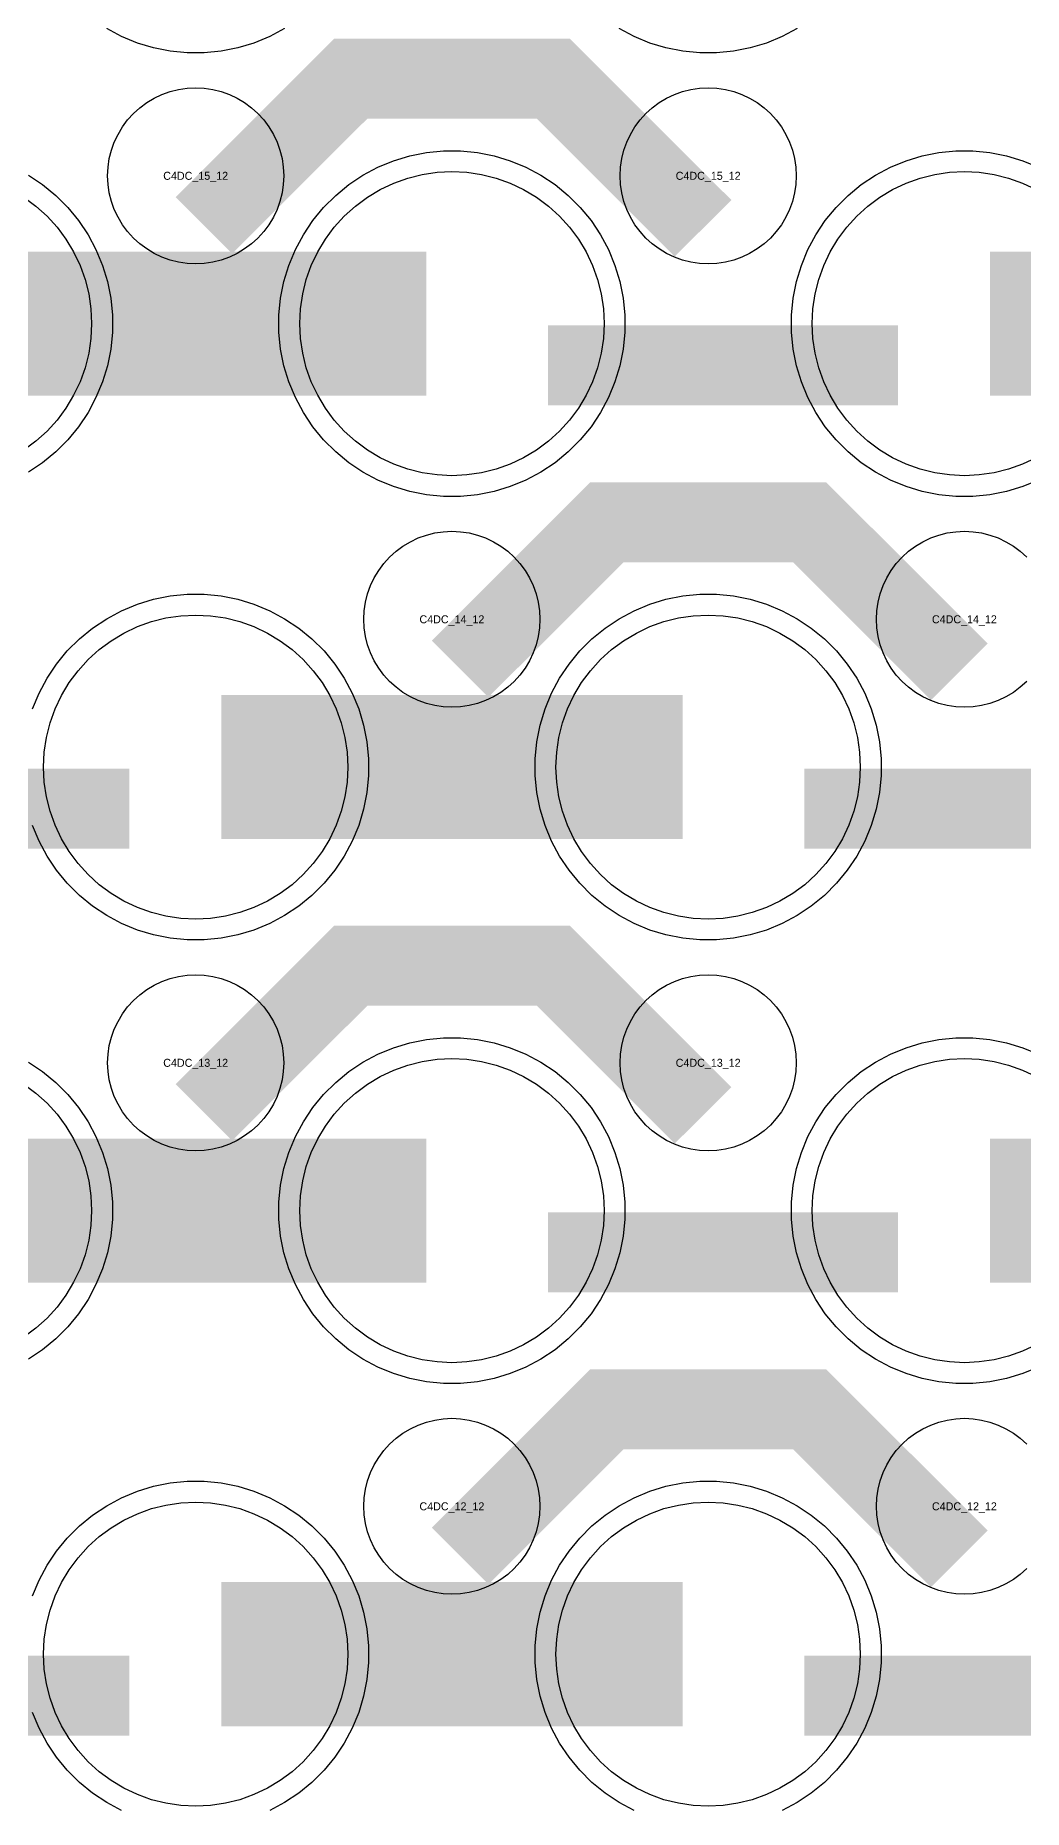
# Model space of a CAD drawing. Extents: x -11880 to 11880, y -14992 to 14992.
# Drawn here: x -8210 to -7902, y -13225 to -12671 of the extents above; entities that cross this region are included whole.
import ezdxf
from ezdxf.enums import TextEntityAlignment as Align

# ---------------------------------------------------------------- set-up
doc = ezdxf.new("R2010")
doc.units = 0
doc.header["$MEASUREMENT"] = 0
for name, color, linetype in [('GDS_775_DT_237', 138, 'CONTINUOUS'), ('RDL1_FS', 34, 'CONTINUOUS'), ('RDL_BS', 160, 'CONTINUOUS')]:
    doc.layers.add(name, color=color, linetype=linetype)

msp = doc.modelspace()

# ---------------------------------------------------------------- linework, layer by layer
at = {"layer": 'RDL1_FS', "color": 240, "true_color": 0xed1f24}
msp.add_lwpolyline([(-8080, -12808.614), (-8084.657, -12808.385), (-8089.268, -12807.701), (-8093.791, -12806.569), (-8098.181, -12804.997), (-8102.395, -12803.005), (-8106.395, -12800.607), (-8110.14, -12797.829), (-8113.594, -12794.699), (-8116.724, -12791.245), (-8119.502, -12787.5), (-8121.9, -12783.5), (-8123.892, -12779.286), (-8125.464, -12774.896), (-8126.596, -12770.373), (-8127.28, -12765.762), (-8127.509, -12761.105), (-8127.28, -12756.448), (-8126.596, -12751.837), (-8125.464, -12747.314), (-8123.892, -12742.924), (-8121.9, -12738.71), (-8119.502, -12734.71), (-8116.724, -12730.965), (-8113.594, -12727.511), (-8110.14, -12724.381), (-8106.395, -12721.603), (-8102.395, -12719.205), (-8098.181, -12717.213), (-8093.791, -12715.641), (-8089.268, -12714.509), (-8084.657, -12713.825), (-8080, -12713.596), (-8075.343, -12713.825), (-8070.732, -12714.509), (-8066.209, -12715.641), (-8061.819, -12717.213), (-8057.605, -12719.205), (-8053.605, -12721.603), (-8049.86, -12724.381), (-8046.406, -12727.511), (-8043.276, -12730.965), (-8040.498, -12734.71), (-8038.1, -12738.71), (-8036.108, -12742.924), (-8034.536, -12747.314), (-8033.404, -12751.837), (-8032.72, -12756.448), (-8032.491, -12761.105), (-8032.72, -12765.762), (-8033.404, -12770.373), (-8034.536, -12774.896), (-8036.108, -12779.286), (-8038.1, -12783.5), (-8040.498, -12787.5), (-8043.276, -12791.245), (-8046.406, -12794.699), (-8049.86, -12797.829), (-8053.605, -12800.607), (-8057.605, -12803.005), (-8061.819, -12804.997), (-8066.209, -12806.569), (-8070.732, -12807.701), (-8075.343, -12808.385)], close=True, dxfattribs=at)
for points in [[(-7897.605, -12803.005), (-7901.819, -12804.997), (-7906.209, -12806.569), (-7910.732, -12807.701), (-7915.343, -12808.385), (-7920, -12808.614), (-7924.657, -12808.385), (-7929.268, -12807.701), (-7933.791, -12806.569), (-7938.181, -12804.997), (-7942.395, -12803.005), (-7946.395, -12800.607), (-7950.14, -12797.829), (-7953.594, -12794.699), (-7956.724, -12791.245), (-7959.502, -12787.5), (-7961.9, -12783.5), (-7963.892, -12779.286), (-7965.464, -12774.896), (-7966.596, -12770.373), (-7967.28, -12765.762), (-7967.509, -12761.105), (-7967.28, -12756.448), (-7966.596, -12751.837), (-7965.464, -12747.314), (-7963.892, -12742.924), (-7961.9, -12738.71), (-7959.502, -12734.71), (-7956.724, -12730.965), (-7953.594, -12727.511), (-7950.14, -12724.381), (-7946.395, -12721.603), (-7942.395, -12719.205), (-7938.181, -12717.213), (-7933.791, -12715.641), (-7929.268, -12714.509), (-7924.657, -12713.825), (-7920, -12713.596), (-7915.343, -12713.825), (-7910.732, -12714.509), (-7906.209, -12715.641), (-7901.819, -12717.213), (-7897.605, -12719.205)], [(-8213.605, -12721.603), (-8209.86, -12724.381), (-8206.406, -12727.511), (-8203.276, -12730.965), (-8200.498, -12734.71), (-8198.1, -12738.71), (-8196.108, -12742.924), (-8194.536, -12747.314), (-8193.404, -12751.837), (-8192.72, -12756.448), (-8192.491, -12761.105), (-8192.72, -12765.762), (-8193.404, -12770.373), (-8194.536, -12774.896), (-8196.108, -12779.286), (-8198.1, -12783.5), (-8200.498, -12787.5), (-8203.276, -12791.245), (-8206.406, -12794.699), (-8209.86, -12797.829), (-8213.605, -12800.607)]]:
    msp.add_lwpolyline(points, dxfattribs=at)
for points in [[(-8231.998, -12761.105, 45, 45, 0), (-8159.998, -12761.105, 45, 45, 0)], [(-8159.998, -12761.105, 45, 45, 0), (-8087.998, -12761.105, 45, 45, 0)], [(-7911.998, -12761.105, 45, 45, 0), (-7839.998, -12761.105, 45, 45, 0)]]:
    msp.add_lwpolyline(points, format="xyseb", dxfattribs=at)
at = {"layer": 'RDL1_FS'}
for points in [[(-8160, -12947.174), (-8164.657, -12946.945), (-8169.268, -12946.261), (-8173.791, -12945.129), (-8178.181, -12943.557), (-8182.395, -12941.565), (-8186.395, -12939.167), (-8190.14, -12936.389), (-8193.594, -12933.259), (-8196.724, -12929.805), (-8199.502, -12926.06), (-8201.9, -12922.06), (-8203.892, -12917.846), (-8205.464, -12913.456), (-8206.596, -12908.933), (-8207.28, -12904.322), (-8207.509, -12899.665), (-8207.28, -12895.008), (-8206.596, -12890.397), (-8205.464, -12885.874), (-8203.892, -12881.484), (-8201.9, -12877.27), (-8199.502, -12873.27), (-8196.724, -12869.525), (-8193.594, -12866.071), (-8190.14, -12862.941), (-8186.395, -12860.163), (-8182.395, -12857.765), (-8178.181, -12855.773), (-8173.791, -12854.201), (-8169.268, -12853.069), (-8164.657, -12852.385), (-8160, -12852.156), (-8155.343, -12852.385), (-8150.732, -12853.069), (-8146.209, -12854.201), (-8141.819, -12855.773), (-8137.605, -12857.765), (-8133.605, -12860.163), (-8129.86, -12862.941), (-8126.406, -12866.071), (-8123.276, -12869.525), (-8120.498, -12873.27), (-8118.1, -12877.27), (-8116.108, -12881.484), (-8114.536, -12885.874), (-8113.404, -12890.397), (-8112.72, -12895.008), (-8112.491, -12899.665), (-8112.72, -12904.322), (-8113.404, -12908.933), (-8114.536, -12913.456), (-8116.108, -12917.846), (-8118.1, -12922.06), (-8120.498, -12926.06), (-8123.276, -12929.805), (-8126.406, -12933.259), (-8129.86, -12936.389), (-8133.605, -12939.167), (-8137.605, -12941.565), (-8141.819, -12943.557), (-8146.209, -12945.129), (-8150.732, -12946.261), (-8155.343, -12946.945)], [(-8000, -12947.174), (-8004.657, -12946.945), (-8009.268, -12946.261), (-8013.791, -12945.129), (-8018.181, -12943.557), (-8022.395, -12941.565), (-8026.395, -12939.167), (-8030.14, -12936.389), (-8033.594, -12933.259), (-8036.724, -12929.805), (-8039.502, -12926.06), (-8041.9, -12922.06), (-8043.892, -12917.846), (-8045.464, -12913.456), (-8046.596, -12908.933), (-8047.28, -12904.322), (-8047.509, -12899.665), (-8047.28, -12895.008), (-8046.596, -12890.397), (-8045.464, -12885.874), (-8043.892, -12881.484), (-8041.9, -12877.27), (-8039.502, -12873.27), (-8036.724, -12869.525), (-8033.594, -12866.071), (-8030.14, -12862.941), (-8026.395, -12860.163), (-8022.395, -12857.765), (-8018.181, -12855.773), (-8013.791, -12854.201), (-8009.268, -12853.069), (-8004.657, -12852.385), (-8000, -12852.156), (-7995.343, -12852.385), (-7990.732, -12853.069), (-7986.209, -12854.201), (-7981.819, -12855.773), (-7977.605, -12857.765), (-7973.605, -12860.163), (-7969.86, -12862.941), (-7966.406, -12866.071), (-7963.276, -12869.525), (-7960.498, -12873.27), (-7958.1, -12877.27), (-7956.108, -12881.484), (-7954.536, -12885.874), (-7953.404, -12890.397), (-7952.72, -12895.008), (-7952.491, -12899.665), (-7952.72, -12904.322), (-7953.404, -12908.933), (-7954.536, -12913.456), (-7956.108, -12917.846), (-7958.1, -12922.06), (-7960.498, -12926.06), (-7963.276, -12929.805), (-7966.406, -12933.259), (-7969.86, -12936.389), (-7973.605, -12939.167), (-7977.605, -12941.565), (-7981.819, -12943.557), (-7986.209, -12945.129), (-7990.732, -12946.261), (-7995.343, -12946.945)], [(-8080, -13085.739), (-8084.657, -13085.51), (-8089.268, -13084.826), (-8093.791, -13083.694), (-8098.181, -13082.122), (-8102.395, -13080.13), (-8106.395, -13077.732), (-8110.14, -13074.954), (-8113.594, -13071.824), (-8116.724, -13068.37), (-8119.502, -13064.625), (-8121.9, -13060.625), (-8123.892, -13056.411), (-8125.464, -13052.021), (-8126.596, -13047.498), (-8127.28, -13042.887), (-8127.509, -13038.23), (-8127.28, -13033.573), (-8126.596, -13028.962), (-8125.464, -13024.439), (-8123.892, -13020.049), (-8121.9, -13015.835), (-8119.502, -13011.835), (-8116.724, -13008.09), (-8113.594, -13004.636), (-8110.14, -13001.506), (-8106.395, -12998.728), (-8102.395, -12996.33), (-8098.181, -12994.338), (-8093.791, -12992.766), (-8089.268, -12991.634), (-8084.657, -12990.95), (-8080, -12990.721), (-8075.343, -12990.95), (-8070.732, -12991.634), (-8066.209, -12992.766), (-8061.819, -12994.338), (-8057.605, -12996.33), (-8053.605, -12998.728), (-8049.86, -13001.506), (-8046.406, -13004.636), (-8043.276, -13008.09), (-8040.498, -13011.835), (-8038.1, -13015.835), (-8036.108, -13020.049), (-8034.536, -13024.439), (-8033.404, -13028.962), (-8032.72, -13033.573), (-8032.491, -13038.23), (-8032.72, -13042.887), (-8033.404, -13047.498), (-8034.536, -13052.021), (-8036.108, -13056.411), (-8038.1, -13060.625), (-8040.498, -13064.625), (-8043.276, -13068.37), (-8046.406, -13071.824), (-8049.86, -13074.954), (-8053.605, -13077.732), (-8057.605, -13080.13), (-8061.819, -13082.122), (-8066.209, -13083.694), (-8070.732, -13084.826), (-8075.343, -13085.51)], [(-8160, -13224.304), (-8164.657, -13224.075), (-8169.268, -13223.391), (-8173.791, -13222.259), (-8178.181, -13220.687), (-8182.395, -13218.695), (-8186.395, -13216.297), (-8190.14, -13213.519), (-8193.594, -13210.389), (-8196.724, -13206.935), (-8199.502, -13203.19), (-8201.9, -13199.19), (-8203.892, -13194.976), (-8205.464, -13190.586), (-8206.596, -13186.063), (-8207.28, -13181.452), (-8207.509, -13176.795), (-8207.28, -13172.138), (-8206.596, -13167.527), (-8205.464, -13163.004), (-8203.892, -13158.614), (-8201.9, -13154.4), (-8199.502, -13150.4), (-8196.724, -13146.655), (-8193.594, -13143.201), (-8190.14, -13140.071), (-8186.395, -13137.293), (-8182.395, -13134.895), (-8178.181, -13132.903), (-8173.791, -13131.331), (-8169.268, -13130.199), (-8164.657, -13129.515), (-8160, -13129.286), (-8155.343, -13129.515), (-8150.732, -13130.199), (-8146.209, -13131.331), (-8141.819, -13132.903), (-8137.605, -13134.895), (-8133.605, -13137.293), (-8129.86, -13140.071), (-8126.406, -13143.201), (-8123.276, -13146.655), (-8120.498, -13150.4), (-8118.1, -13154.4), (-8116.108, -13158.614), (-8114.536, -13163.004), (-8113.404, -13167.527), (-8112.72, -13172.138), (-8112.491, -13176.795), (-8112.72, -13181.452), (-8113.404, -13186.063), (-8114.536, -13190.586), (-8116.108, -13194.976), (-8118.1, -13199.19), (-8120.498, -13203.19), (-8123.276, -13206.935), (-8126.406, -13210.389), (-8129.86, -13213.519), (-8133.605, -13216.297), (-8137.605, -13218.695), (-8141.819, -13220.687), (-8146.209, -13222.259), (-8150.732, -13223.391), (-8155.343, -13224.075)], [(-8000, -13224.304), (-8004.657, -13224.075), (-8009.268, -13223.391), (-8013.791, -13222.259), (-8018.181, -13220.687), (-8022.395, -13218.695), (-8026.395, -13216.297), (-8030.14, -13213.519), (-8033.594, -13210.389), (-8036.724, -13206.935), (-8039.502, -13203.19), (-8041.9, -13199.19), (-8043.892, -13194.976), (-8045.464, -13190.586), (-8046.596, -13186.063), (-8047.28, -13181.452), (-8047.509, -13176.795), (-8047.28, -13172.138), (-8046.596, -13167.527), (-8045.464, -13163.004), (-8043.892, -13158.614), (-8041.9, -13154.4), (-8039.502, -13150.4), (-8036.724, -13146.655), (-8033.594, -13143.201), (-8030.14, -13140.071), (-8026.395, -13137.293), (-8022.395, -13134.895), (-8018.181, -13132.903), (-8013.791, -13131.331), (-8009.268, -13130.199), (-8004.657, -13129.515), (-8000, -13129.286), (-7995.343, -13129.515), (-7990.732, -13130.199), (-7986.209, -13131.331), (-7981.819, -13132.903), (-7977.605, -13134.895), (-7973.605, -13137.293), (-7969.86, -13140.071), (-7966.406, -13143.201), (-7963.276, -13146.655), (-7960.498, -13150.4), (-7958.1, -13154.4), (-7956.108, -13158.614), (-7954.536, -13163.004), (-7953.404, -13167.527), (-7952.72, -13172.138), (-7952.491, -13176.795), (-7952.72, -13181.452), (-7953.404, -13186.063), (-7954.536, -13190.586), (-7956.108, -13194.976), (-7958.1, -13199.19), (-7960.498, -13203.19), (-7963.276, -13206.935), (-7966.406, -13210.389), (-7969.86, -13213.519), (-7973.605, -13216.297), (-7977.605, -13218.695), (-7981.819, -13220.687), (-7986.209, -13222.259), (-7990.732, -13223.391), (-7995.343, -13224.075)]]:
    msp.add_lwpolyline(points, close=True, dxfattribs=at)
for points in [[(-8151.998, -12899.665, 45, 45, 0), (-8079.998, -12899.665, 45, 45, 0)], [(-8079.998, -12899.665, 45, 45, 0), (-8007.998, -12899.665, 45, 45, 0)], [(-8231.998, -13038.23, 45, 45, 0), (-8159.998, -13038.23, 45, 45, 0)], [(-8159.998, -13038.23, 45, 45, 0), (-8087.998, -13038.23, 45, 45, 0)], [(-7911.998, -13038.23, 45, 45, 0), (-7839.998, -13038.23, 45, 45, 0)], [(-8151.998, -13176.795, 45, 45, 0), (-8079.998, -13176.795, 45, 45, 0)], [(-8079.998, -13176.795, 45, 45, 0), (-8007.998, -13176.795, 45, 45, 0)]]:
    msp.add_lwpolyline(points, format="xyseb", dxfattribs=at)
for points in [[(-7897.605, -13080.13), (-7901.819, -13082.122), (-7906.209, -13083.694), (-7910.732, -13084.826), (-7915.343, -13085.51), (-7920, -13085.739), (-7924.657, -13085.51), (-7929.268, -13084.826), (-7933.791, -13083.694), (-7938.181, -13082.122), (-7942.395, -13080.13), (-7946.395, -13077.732), (-7950.14, -13074.954), (-7953.594, -13071.824), (-7956.724, -13068.37), (-7959.502, -13064.625), (-7961.9, -13060.625), (-7963.892, -13056.411), (-7965.464, -13052.021), (-7966.596, -13047.498), (-7967.28, -13042.887), (-7967.509, -13038.23), (-7967.28, -13033.573), (-7966.596, -13028.962), (-7965.464, -13024.439), (-7963.892, -13020.049), (-7961.9, -13015.835), (-7959.502, -13011.835), (-7956.724, -13008.09), (-7953.594, -13004.636), (-7950.14, -13001.506), (-7946.395, -12998.728), (-7942.395, -12996.33), (-7938.181, -12994.338), (-7933.791, -12992.766), (-7929.268, -12991.634), (-7924.657, -12990.95), (-7920, -12990.721), (-7915.343, -12990.95), (-7910.732, -12991.634), (-7906.209, -12992.766), (-7901.819, -12994.338), (-7897.605, -12996.33)], [(-8213.605, -12998.728), (-8209.86, -13001.506), (-8206.406, -13004.636), (-8203.276, -13008.09), (-8200.498, -13011.835), (-8198.1, -13015.835), (-8196.108, -13020.049), (-8194.536, -13024.439), (-8193.404, -13028.962), (-8192.72, -13033.573), (-8192.491, -13038.23), (-8192.72, -13042.887), (-8193.404, -13047.498), (-8194.536, -13052.021), (-8196.108, -13056.411), (-8198.1, -13060.625), (-8200.498, -13064.625), (-8203.276, -13068.37), (-8206.406, -13071.824), (-8209.86, -13074.954), (-8213.605, -13077.732)]]:
    msp.add_lwpolyline(points, dxfattribs=at)
at = {"layer": 'RDL_BS', "color": 240, "true_color": 0xed1f24}
for points in [[(-8132.223, -12668.923), (-8136.885, -12671.415), (-8141.795, -12673.446), (-8146.835, -12674.977), (-8152.062, -12676.023), (-8157.356, -12676.54), (-8162.644, -12676.54), (-8167.938, -12676.023), (-8173.165, -12674.977), (-8178.205, -12673.446), (-8183.115, -12671.415), (-8187.777, -12668.923)], [(-7972.223, -12668.923), (-7976.885, -12671.415), (-7981.795, -12673.446), (-7986.835, -12674.977), (-7992.062, -12676.023), (-7997.356, -12676.54), (-8002.644, -12676.54), (-8007.938, -12676.023), (-8013.165, -12674.977), (-8018.205, -12673.446), (-8023.115, -12671.415), (-8027.777, -12668.923)], [(-7896.885, -12809.98), (-7901.795, -12812.011), (-7906.835, -12813.542), (-7912.062, -12814.588), (-7917.356, -12815.105), (-7922.644, -12815.105), (-7927.938, -12814.588), (-7933.165, -12813.542), (-7938.205, -12812.011), (-7943.115, -12809.98), (-7947.777, -12807.488), (-7952.191, -12804.541), (-7956.292, -12801.179), (-7960.074, -12797.397), (-7963.436, -12793.296), (-7966.383, -12788.882), (-7968.875, -12784.22), (-7970.906, -12779.31), (-7972.437, -12774.27), (-7973.483, -12769.043), (-7974, -12763.749), (-7974, -12758.461), (-7973.483, -12753.167), (-7972.437, -12747.94), (-7970.906, -12742.9), (-7968.875, -12737.99), (-7966.383, -12733.328), (-7963.436, -12728.914), (-7960.074, -12724.813), (-7956.292, -12721.031), (-7952.191, -12717.669), (-7947.777, -12714.722), (-7943.115, -12712.23), (-7938.205, -12710.199), (-7933.165, -12708.668), (-7927.938, -12707.622), (-7922.644, -12707.105), (-7917.356, -12707.105), (-7912.062, -12707.622), (-7906.835, -12708.668), (-7901.795, -12710.199), (-7896.885, -12712.23)], [(-8212.223, -12714.722), (-8207.809, -12717.669), (-8203.708, -12721.031), (-8199.926, -12724.813), (-8196.564, -12728.914), (-8193.617, -12733.328), (-8191.125, -12737.99), (-8189.094, -12742.9), (-8187.563, -12747.94), (-8186.517, -12753.167), (-8186, -12758.461), (-8186, -12763.749), (-8186.517, -12769.043), (-8187.563, -12774.27), (-8189.094, -12779.31), (-8191.125, -12784.22), (-8193.617, -12788.882), (-8196.564, -12793.296), (-8199.926, -12797.397), (-8203.708, -12801.179), (-8207.809, -12804.541), (-8212.223, -12807.488)]]:
    msp.add_lwpolyline(points, dxfattribs=at)
at = {"layer": 'RDL_BS'}
for points in [[(-8157.438, -12730.419, 25, 25, 0), (-8111.623, -12684.604, 25, 25, 0), (-8078.07, -12684.604, 25, 25, 0)], [(-8001.599, -12731.318, 25, 25, 0), (-8048.313, -12684.604, 25, 25, 0), (-8078.071, -12684.604, 25, 25, 0)], [(-8077.438, -12868.979, 25, 25, 0), (-8031.623, -12823.164, 25, 25, 0), (-7998.07, -12823.164, 25, 25, 0)], [(-7921.599, -12869.878, 25, 25, 0), (-7968.313, -12823.164, 25, 25, 0), (-7998.071, -12823.164, 25, 25, 0)], [(-8289.984, -12912.678, 25, 25, 0), (-8180.719, -12912.678, 25, 25, 0)], [(-7969.984, -12912.678, 25, 25, 0), (-7860.719, -12912.678, 25, 25, 0)], [(-8157.438, -13007.544, 25, 25, 0), (-8111.623, -12961.729, 25, 25, 0), (-8078.07, -12961.729, 25, 25, 0)], [(-8001.599, -13008.443, 25, 25, 0), (-8048.313, -12961.729, 25, 25, 0), (-8078.071, -12961.729, 25, 25, 0)], [(-8049.984, -13051.243, 25, 25, 0), (-7940.719, -13051.243, 25, 25, 0)], [(-8077.438, -13146.109, 25, 25, 0), (-8031.623, -13100.294, 25, 25, 0), (-7998.07, -13100.294, 25, 25, 0)], [(-7921.599, -13147.008, 25, 25, 0), (-7968.313, -13100.294, 25, 25, 0), (-7998.071, -13100.294, 25, 25, 0)], [(-8289.984, -13189.808, 25, 25, 0), (-8180.719, -13189.808, 25, 25, 0)], [(-7969.984, -13189.808, 25, 25, 0), (-7860.719, -13189.808, 25, 25, 0)]]:
    msp.add_lwpolyline(points, format="xyseb", dxfattribs=at)
for points in [[(-8160, -12742.411), (-8162.693, -12742.279), (-8165.365, -12741.883), (-8167.984, -12741.226), (-8170.519, -12740.319), (-8172.956, -12739.167), (-8175.28, -12737.774), (-8177.443, -12736.171), (-8179.442, -12734.359), (-8181.254, -12732.36), (-8182.857, -12730.197), (-8184.25, -12727.873), (-8185.402, -12725.436), (-8186.309, -12722.901), (-8186.966, -12720.282), (-8187.362, -12717.61), (-8187.494, -12714.917), (-8187.362, -12712.224), (-8186.966, -12709.552), (-8186.309, -12706.933), (-8185.402, -12704.398), (-8184.25, -12701.961), (-8182.857, -12699.637), (-8181.254, -12697.474), (-8179.442, -12695.475), (-8177.443, -12693.663), (-8175.28, -12692.06), (-8172.956, -12690.667), (-8170.519, -12689.515), (-8167.984, -12688.608), (-8165.365, -12687.951), (-8162.693, -12687.555), (-8160, -12687.423), (-8157.307, -12687.555), (-8154.635, -12687.951), (-8152.016, -12688.608), (-8149.481, -12689.515), (-8147.044, -12690.667), (-8144.72, -12692.06), (-8142.557, -12693.663), (-8140.558, -12695.475), (-8138.746, -12697.474), (-8137.143, -12699.637), (-8135.75, -12701.961), (-8134.598, -12704.398), (-8133.691, -12706.933), (-8133.034, -12709.552), (-8132.638, -12712.224), (-8132.506, -12714.917), (-8132.638, -12717.61), (-8133.034, -12720.282), (-8133.691, -12722.901), (-8134.598, -12725.436), (-8135.75, -12727.873), (-8137.143, -12730.197), (-8138.746, -12732.36), (-8140.558, -12734.359), (-8142.557, -12736.171), (-8144.72, -12737.774), (-8147.044, -12739.167), (-8149.481, -12740.319), (-8152.016, -12741.226), (-8154.635, -12741.883), (-8157.307, -12742.279)], [(-8000, -12742.411), (-8002.693, -12742.279), (-8005.365, -12741.883), (-8007.984, -12741.226), (-8010.519, -12740.319), (-8012.956, -12739.167), (-8015.28, -12737.774), (-8017.443, -12736.171), (-8019.442, -12734.359), (-8021.254, -12732.36), (-8022.857, -12730.197), (-8024.25, -12727.873), (-8025.402, -12725.436), (-8026.309, -12722.901), (-8026.966, -12720.282), (-8027.362, -12717.61), (-8027.494, -12714.917), (-8027.362, -12712.224), (-8026.966, -12709.552), (-8026.309, -12706.933), (-8025.402, -12704.398), (-8024.25, -12701.961), (-8022.857, -12699.637), (-8021.254, -12697.474), (-8019.442, -12695.475), (-8017.443, -12693.663), (-8015.28, -12692.06), (-8012.956, -12690.667), (-8010.519, -12689.515), (-8007.984, -12688.608), (-8005.365, -12687.951), (-8002.693, -12687.555), (-8000, -12687.423), (-7997.307, -12687.555), (-7994.635, -12687.951), (-7992.016, -12688.608), (-7989.481, -12689.515), (-7987.044, -12690.667), (-7984.72, -12692.06), (-7982.557, -12693.663), (-7980.558, -12695.475), (-7978.746, -12697.474), (-7977.143, -12699.637), (-7975.75, -12701.961), (-7974.598, -12704.398), (-7973.691, -12706.933), (-7973.034, -12709.552), (-7972.638, -12712.224), (-7972.506, -12714.917), (-7972.638, -12717.61), (-7973.034, -12720.282), (-7973.691, -12722.901), (-7974.598, -12725.436), (-7975.75, -12727.873), (-7977.143, -12730.197), (-7978.746, -12732.36), (-7980.558, -12734.359), (-7982.557, -12736.171), (-7984.72, -12737.774), (-7987.044, -12739.167), (-7989.481, -12740.319), (-7992.016, -12741.226), (-7994.635, -12741.883), (-7997.307, -12742.279)], [(-8080, -12880.971), (-8082.693, -12880.839), (-8085.365, -12880.443), (-8087.984, -12879.786), (-8090.519, -12878.879), (-8092.956, -12877.727), (-8095.28, -12876.334), (-8097.443, -12874.731), (-8099.442, -12872.919), (-8101.254, -12870.92), (-8102.857, -12868.757), (-8104.25, -12866.433), (-8105.402, -12863.996), (-8106.309, -12861.461), (-8106.966, -12858.842), (-8107.362, -12856.17), (-8107.494, -12853.477), (-8107.362, -12850.784), (-8106.966, -12848.112), (-8106.309, -12845.493), (-8105.402, -12842.958), (-8104.25, -12840.521), (-8102.857, -12838.197), (-8101.254, -12836.034), (-8099.442, -12834.035), (-8097.443, -12832.223), (-8095.28, -12830.62), (-8092.956, -12829.227), (-8090.519, -12828.075), (-8087.984, -12827.168), (-8085.365, -12826.511), (-8082.693, -12826.115), (-8080, -12825.983), (-8077.307, -12826.115), (-8074.635, -12826.511), (-8072.016, -12827.168), (-8069.481, -12828.075), (-8067.044, -12829.227), (-8064.72, -12830.62), (-8062.557, -12832.223), (-8060.558, -12834.035), (-8058.746, -12836.034), (-8057.143, -12838.197), (-8055.75, -12840.521), (-8054.598, -12842.958), (-8053.691, -12845.493), (-8053.034, -12848.112), (-8052.638, -12850.784), (-8052.506, -12853.477), (-8052.638, -12856.17), (-8053.034, -12858.842), (-8053.691, -12861.461), (-8054.598, -12863.996), (-8055.75, -12866.433), (-8057.143, -12868.757), (-8058.746, -12870.92), (-8060.558, -12872.919), (-8062.557, -12874.731), (-8064.72, -12876.334), (-8067.044, -12877.727), (-8069.481, -12878.879), (-8072.016, -12879.786), (-8074.635, -12880.443), (-8077.307, -12880.839)], [(-8002.644, -12953.665), (-8007.938, -12953.148), (-8013.165, -12952.102), (-8018.205, -12950.571), (-8023.115, -12948.54), (-8027.777, -12946.048), (-8032.191, -12943.101), (-8036.292, -12939.739), (-8040.074, -12935.957), (-8043.436, -12931.856), (-8046.383, -12927.442), (-8048.875, -12922.78), (-8050.906, -12917.87), (-8052.437, -12912.83), (-8053.483, -12907.603), (-8054, -12902.309), (-8054, -12897.021), (-8053.483, -12891.727), (-8052.437, -12886.5), (-8050.906, -12881.46), (-8048.875, -12876.55), (-8046.383, -12871.888), (-8043.436, -12867.474), (-8040.074, -12863.373), (-8036.292, -12859.591), (-8032.191, -12856.229), (-8027.777, -12853.282), (-8023.115, -12850.79), (-8018.205, -12848.759), (-8013.165, -12847.228), (-8007.938, -12846.182), (-8002.644, -12845.665), (-7997.356, -12845.665), (-7992.062, -12846.182), (-7986.835, -12847.228), (-7981.795, -12848.759), (-7976.885, -12850.79), (-7972.223, -12853.282), (-7967.809, -12856.229), (-7963.708, -12859.591), (-7959.926, -12863.373), (-7956.564, -12867.474), (-7953.617, -12871.888), (-7951.125, -12876.55), (-7949.094, -12881.46), (-7947.563, -12886.5), (-7946.517, -12891.727), (-7946, -12897.021), (-7946, -12902.309), (-7946.517, -12907.603), (-7947.563, -12912.83), (-7949.094, -12917.87), (-7951.125, -12922.78), (-7953.617, -12927.442), (-7956.564, -12931.856), (-7959.926, -12935.957), (-7963.708, -12939.739), (-7967.809, -12943.101), (-7972.223, -12946.048), (-7976.885, -12948.54), (-7981.795, -12950.571), (-7986.835, -12952.102), (-7992.062, -12953.148), (-7997.356, -12953.665)], [(-8160, -13019.536), (-8162.693, -13019.404), (-8165.365, -13019.008), (-8167.984, -13018.351), (-8170.519, -13017.444), (-8172.956, -13016.292), (-8175.28, -13014.899), (-8177.443, -13013.296), (-8179.442, -13011.484), (-8181.254, -13009.485), (-8182.857, -13007.322), (-8184.25, -13004.998), (-8185.402, -13002.561), (-8186.309, -13000.026), (-8186.966, -12997.407), (-8187.362, -12994.735), (-8187.494, -12992.042), (-8187.362, -12989.349), (-8186.966, -12986.677), (-8186.309, -12984.058), (-8185.402, -12981.523), (-8184.25, -12979.086), (-8182.857, -12976.762), (-8181.254, -12974.599), (-8179.442, -12972.6), (-8177.443, -12970.788), (-8175.28, -12969.185), (-8172.956, -12967.792), (-8170.519, -12966.64), (-8167.984, -12965.733), (-8165.365, -12965.076), (-8162.693, -12964.68), (-8160, -12964.548), (-8157.307, -12964.68), (-8154.635, -12965.076), (-8152.016, -12965.733), (-8149.481, -12966.64), (-8147.044, -12967.792), (-8144.72, -12969.185), (-8142.557, -12970.788), (-8140.558, -12972.6), (-8138.746, -12974.599), (-8137.143, -12976.762), (-8135.75, -12979.086), (-8134.598, -12981.523), (-8133.691, -12984.058), (-8133.034, -12986.677), (-8132.638, -12989.349), (-8132.506, -12992.042), (-8132.638, -12994.735), (-8133.034, -12997.407), (-8133.691, -13000.026), (-8134.598, -13002.561), (-8135.75, -13004.998), (-8137.143, -13007.322), (-8138.746, -13009.485), (-8140.558, -13011.484), (-8142.557, -13013.296), (-8144.72, -13014.899), (-8147.044, -13016.292), (-8149.481, -13017.444), (-8152.016, -13018.351), (-8154.635, -13019.008), (-8157.307, -13019.404)], [(-8000, -13019.536), (-8002.693, -13019.404), (-8005.365, -13019.008), (-8007.984, -13018.351), (-8010.519, -13017.444), (-8012.956, -13016.292), (-8015.28, -13014.899), (-8017.443, -13013.296), (-8019.442, -13011.484), (-8021.254, -13009.485), (-8022.857, -13007.322), (-8024.25, -13004.998), (-8025.402, -13002.561), (-8026.309, -13000.026), (-8026.966, -12997.407), (-8027.362, -12994.735), (-8027.494, -12992.042), (-8027.362, -12989.349), (-8026.966, -12986.677), (-8026.309, -12984.058), (-8025.402, -12981.523), (-8024.25, -12979.086), (-8022.857, -12976.762), (-8021.254, -12974.599), (-8019.442, -12972.6), (-8017.443, -12970.788), (-8015.28, -12969.185), (-8012.956, -12967.792), (-8010.519, -12966.64), (-8007.984, -12965.733), (-8005.365, -12965.076), (-8002.693, -12964.68), (-8000, -12964.548), (-7997.307, -12964.68), (-7994.635, -12965.076), (-7992.016, -12965.733), (-7989.481, -12966.64), (-7987.044, -12967.792), (-7984.72, -12969.185), (-7982.557, -12970.788), (-7980.558, -12972.6), (-7978.746, -12974.599), (-7977.143, -12976.762), (-7975.75, -12979.086), (-7974.598, -12981.523), (-7973.691, -12984.058), (-7973.034, -12986.677), (-7972.638, -12989.349), (-7972.506, -12992.042), (-7972.638, -12994.735), (-7973.034, -12997.407), (-7973.691, -13000.026), (-7974.598, -13002.561), (-7975.75, -13004.998), (-7977.143, -13007.322), (-7978.746, -13009.485), (-7980.558, -13011.484), (-7982.557, -13013.296), (-7984.72, -13014.899), (-7987.044, -13016.292), (-7989.481, -13017.444), (-7992.016, -13018.351), (-7994.635, -13019.008), (-7997.307, -13019.404)], [(-8082.644, -13092.23), (-8087.938, -13091.713), (-8093.165, -13090.667), (-8098.205, -13089.136), (-8103.115, -13087.105), (-8107.777, -13084.613), (-8112.191, -13081.666), (-8116.292, -13078.304), (-8120.074, -13074.522), (-8123.436, -13070.421), (-8126.383, -13066.007), (-8128.875, -13061.345), (-8130.906, -13056.435), (-8132.437, -13051.395), (-8133.483, -13046.168), (-8134, -13040.874), (-8134, -13035.586), (-8133.483, -13030.292), (-8132.437, -13025.065), (-8130.906, -13020.025), (-8128.875, -13015.115), (-8126.383, -13010.453), (-8123.436, -13006.039), (-8120.074, -13001.938), (-8116.292, -12998.156), (-8112.191, -12994.794), (-8107.777, -12991.847), (-8103.115, -12989.355), (-8098.205, -12987.324), (-8093.165, -12985.793), (-8087.938, -12984.747), (-8082.644, -12984.23), (-8077.356, -12984.23), (-8072.062, -12984.747), (-8066.835, -12985.793), (-8061.795, -12987.324), (-8056.885, -12989.355), (-8052.223, -12991.847), (-8047.809, -12994.794), (-8043.708, -12998.156), (-8039.926, -13001.938), (-8036.564, -13006.039), (-8033.617, -13010.453), (-8031.125, -13015.115), (-8029.094, -13020.025), (-8027.563, -13025.065), (-8026.517, -13030.292), (-8026, -13035.586), (-8026, -13040.874), (-8026.517, -13046.168), (-8027.563, -13051.395), (-8029.094, -13056.435), (-8031.125, -13061.345), (-8033.617, -13066.007), (-8036.564, -13070.421), (-8039.926, -13074.522), (-8043.708, -13078.304), (-8047.809, -13081.666), (-8052.223, -13084.613), (-8056.885, -13087.105), (-8061.795, -13089.136), (-8066.835, -13090.667), (-8072.062, -13091.713), (-8077.356, -13092.23)], [(-8080, -13158.101), (-8082.693, -13157.969), (-8085.365, -13157.573), (-8087.984, -13156.916), (-8090.519, -13156.009), (-8092.956, -13154.857), (-8095.28, -13153.464), (-8097.443, -13151.861), (-8099.442, -13150.049), (-8101.254, -13148.05), (-8102.857, -13145.887), (-8104.25, -13143.563), (-8105.402, -13141.126), (-8106.309, -13138.591), (-8106.966, -13135.972), (-8107.362, -13133.3), (-8107.494, -13130.607), (-8107.362, -13127.914), (-8106.966, -13125.242), (-8106.309, -13122.623), (-8105.402, -13120.088), (-8104.25, -13117.651), (-8102.857, -13115.327), (-8101.254, -13113.164), (-8099.442, -13111.165), (-8097.443, -13109.353), (-8095.28, -13107.75), (-8092.956, -13106.357), (-8090.519, -13105.205), (-8087.984, -13104.298), (-8085.365, -13103.641), (-8082.693, -13103.245), (-8080, -13103.113), (-8077.307, -13103.245), (-8074.635, -13103.641), (-8072.016, -13104.298), (-8069.481, -13105.205), (-8067.044, -13106.357), (-8064.72, -13107.75), (-8062.557, -13109.353), (-8060.558, -13111.165), (-8058.746, -13113.164), (-8057.143, -13115.327), (-8055.75, -13117.651), (-8054.598, -13120.088), (-8053.691, -13122.623), (-8053.034, -13125.242), (-8052.638, -13127.914), (-8052.506, -13130.607), (-8052.638, -13133.3), (-8053.034, -13135.972), (-8053.691, -13138.591), (-8054.598, -13141.126), (-8055.75, -13143.563), (-8057.143, -13145.887), (-8058.746, -13148.05), (-8060.558, -13150.049), (-8062.557, -13151.861), (-8064.72, -13153.464), (-8067.044, -13154.857), (-8069.481, -13156.009), (-8072.016, -13156.916), (-8074.635, -13157.573), (-8077.307, -13157.969)]]:
    msp.add_lwpolyline(points, close=True, dxfattribs=at)
at = {"layer": 'RDL_BS', "color": 240, "true_color": 0xed1f24}
msp.add_lwpolyline([(-8082.644, -12815.105), (-8087.938, -12814.588), (-8093.165, -12813.542), (-8098.205, -12812.011), (-8103.115, -12809.98), (-8107.777, -12807.488), (-8112.191, -12804.541), (-8116.292, -12801.179), (-8120.074, -12797.397), (-8123.436, -12793.296), (-8126.383, -12788.882), (-8128.875, -12784.22), (-8130.906, -12779.31), (-8132.437, -12774.27), (-8133.483, -12769.043), (-8134, -12763.749), (-8134, -12758.461), (-8133.483, -12753.167), (-8132.437, -12747.94), (-8130.906, -12742.9), (-8128.875, -12737.99), (-8126.383, -12733.328), (-8123.436, -12728.914), (-8120.074, -12724.813), (-8116.292, -12721.031), (-8112.191, -12717.669), (-8107.777, -12714.722), (-8103.115, -12712.23), (-8098.205, -12710.199), (-8093.165, -12708.668), (-8087.938, -12707.622), (-8082.644, -12707.105), (-8077.356, -12707.105), (-8072.062, -12707.622), (-8066.835, -12708.668), (-8061.795, -12710.199), (-8056.885, -12712.23), (-8052.223, -12714.722), (-8047.809, -12717.669), (-8043.708, -12721.031), (-8039.926, -12724.813), (-8036.564, -12728.914), (-8033.617, -12733.328), (-8031.125, -12737.99), (-8029.094, -12742.9), (-8027.563, -12747.94), (-8026.517, -12753.167), (-8026, -12758.461), (-8026, -12763.749), (-8026.517, -12769.043), (-8027.563, -12774.27), (-8029.094, -12779.31), (-8031.125, -12784.22), (-8033.617, -12788.882), (-8036.564, -12793.296), (-8039.926, -12797.397), (-8043.708, -12801.179), (-8047.809, -12804.541), (-8052.223, -12807.488), (-8056.885, -12809.98), (-8061.795, -12812.011), (-8066.835, -12813.542), (-8072.062, -12814.588), (-8077.356, -12815.105)], close=True, dxfattribs=at)
msp.add_lwpolyline([(-8049.984, -12774.118, 25, 25, 0), (-7940.719, -12774.118, 25, 25, 0)], format="xyseb", dxfattribs=at)
at = {"layer": 'RDL_BS'}
for points in [[(-7900.558, -12872.919), (-7902.557, -12874.731), (-7904.72, -12876.334), (-7907.044, -12877.727), (-7909.481, -12878.879), (-7912.016, -12879.786), (-7914.635, -12880.443), (-7917.307, -12880.839), (-7920, -12880.971), (-7922.693, -12880.839), (-7925.365, -12880.443), (-7927.984, -12879.786), (-7930.519, -12878.879), (-7932.956, -12877.727), (-7935.28, -12876.334), (-7937.443, -12874.731), (-7939.442, -12872.919), (-7941.254, -12870.92), (-7942.857, -12868.757), (-7944.25, -12866.433), (-7945.402, -12863.996), (-7946.309, -12861.461), (-7946.966, -12858.842), (-7947.362, -12856.17), (-7947.494, -12853.477), (-7947.362, -12850.784), (-7946.966, -12848.112), (-7946.309, -12845.493), (-7945.402, -12842.958), (-7944.25, -12840.521), (-7942.857, -12838.197), (-7941.254, -12836.034), (-7939.442, -12834.035), (-7937.443, -12832.223), (-7935.28, -12830.62), (-7932.956, -12829.227), (-7930.519, -12828.075), (-7927.984, -12827.168), (-7925.365, -12826.511), (-7922.693, -12826.115), (-7920, -12825.983), (-7917.307, -12826.115), (-7914.635, -12826.511), (-7912.016, -12827.168), (-7909.481, -12828.075), (-7907.044, -12829.227), (-7904.72, -12830.62), (-7902.557, -12832.223), (-7900.558, -12834.035)], [(-8210.906, -12881.46), (-8208.875, -12876.55), (-8206.383, -12871.888), (-8203.436, -12867.474), (-8200.074, -12863.373), (-8196.292, -12859.591), (-8192.191, -12856.229), (-8187.777, -12853.282), (-8183.115, -12850.79), (-8178.205, -12848.759), (-8173.165, -12847.228), (-8167.938, -12846.182), (-8162.644, -12845.665), (-8157.356, -12845.665), (-8152.062, -12846.182), (-8146.835, -12847.228), (-8141.795, -12848.759), (-8136.885, -12850.79), (-8132.223, -12853.282), (-8127.809, -12856.229), (-8123.708, -12859.591), (-8119.926, -12863.373), (-8116.564, -12867.474), (-8113.617, -12871.888), (-8111.125, -12876.55), (-8109.094, -12881.46), (-8107.563, -12886.5), (-8106.517, -12891.727), (-8106, -12897.021), (-8106, -12902.309), (-8106.517, -12907.603), (-8107.563, -12912.83), (-8109.094, -12917.87), (-8111.125, -12922.78), (-8113.617, -12927.442), (-8116.564, -12931.856), (-8119.926, -12935.957), (-8123.708, -12939.739), (-8127.809, -12943.101), (-8132.223, -12946.048), (-8136.885, -12948.54), (-8141.795, -12950.571), (-8146.835, -12952.102), (-8152.062, -12953.148), (-8157.356, -12953.665), (-8162.644, -12953.665), (-8167.938, -12953.148), (-8173.165, -12952.102), (-8178.205, -12950.571), (-8183.115, -12948.54), (-8187.777, -12946.048), (-8192.191, -12943.101), (-8196.292, -12939.739), (-8200.074, -12935.957), (-8203.436, -12931.856), (-8206.383, -12927.442), (-8208.875, -12922.78), (-8210.906, -12917.87)], [(-7896.885, -13087.105), (-7901.795, -13089.136), (-7906.835, -13090.667), (-7912.062, -13091.713), (-7917.356, -13092.23), (-7922.644, -13092.23), (-7927.938, -13091.713), (-7933.165, -13090.667), (-7938.205, -13089.136), (-7943.115, -13087.105), (-7947.777, -13084.613), (-7952.191, -13081.666), (-7956.292, -13078.304), (-7960.074, -13074.522), (-7963.436, -13070.421), (-7966.383, -13066.007), (-7968.875, -13061.345), (-7970.906, -13056.435), (-7972.437, -13051.395), (-7973.483, -13046.168), (-7974, -13040.874), (-7974, -13035.586), (-7973.483, -13030.292), (-7972.437, -13025.065), (-7970.906, -13020.025), (-7968.875, -13015.115), (-7966.383, -13010.453), (-7963.436, -13006.039), (-7960.074, -13001.938), (-7956.292, -12998.156), (-7952.191, -12994.794), (-7947.777, -12991.847), (-7943.115, -12989.355), (-7938.205, -12987.324), (-7933.165, -12985.793), (-7927.938, -12984.747), (-7922.644, -12984.23), (-7917.356, -12984.23), (-7912.062, -12984.747), (-7906.835, -12985.793), (-7901.795, -12987.324), (-7896.885, -12989.355)], [(-8212.223, -12991.847), (-8207.809, -12994.794), (-8203.708, -12998.156), (-8199.926, -13001.938), (-8196.564, -13006.039), (-8193.617, -13010.453), (-8191.125, -13015.115), (-8189.094, -13020.025), (-8187.563, -13025.065), (-8186.517, -13030.292), (-8186, -13035.586), (-8186, -13040.874), (-8186.517, -13046.168), (-8187.563, -13051.395), (-8189.094, -13056.435), (-8191.125, -13061.345), (-8193.617, -13066.007), (-8196.564, -13070.421), (-8199.926, -13074.522), (-8203.708, -13078.304), (-8207.809, -13081.666), (-8212.223, -13084.613)], [(-7900.558, -13150.049), (-7902.557, -13151.861), (-7904.72, -13153.464), (-7907.044, -13154.857), (-7909.481, -13156.009), (-7912.016, -13156.916), (-7914.635, -13157.573), (-7917.307, -13157.969), (-7920, -13158.101), (-7922.693, -13157.969), (-7925.365, -13157.573), (-7927.984, -13156.916), (-7930.519, -13156.009), (-7932.956, -13154.857), (-7935.28, -13153.464), (-7937.443, -13151.861), (-7939.442, -13150.049), (-7941.254, -13148.05), (-7942.857, -13145.887), (-7944.25, -13143.563), (-7945.402, -13141.126), (-7946.309, -13138.591), (-7946.966, -13135.972), (-7947.362, -13133.3), (-7947.494, -13130.607), (-7947.362, -13127.914), (-7946.966, -13125.242), (-7946.309, -13122.623), (-7945.402, -13120.088), (-7944.25, -13117.651), (-7942.857, -13115.327), (-7941.254, -13113.164), (-7939.442, -13111.165), (-7937.443, -13109.353), (-7935.28, -13107.75), (-7932.956, -13106.357), (-7930.519, -13105.205), (-7927.984, -13104.298), (-7925.365, -13103.641), (-7922.693, -13103.245), (-7920, -13103.113), (-7917.307, -13103.245), (-7914.635, -13103.641), (-7912.016, -13104.298), (-7909.481, -13105.205), (-7907.044, -13106.357), (-7904.72, -13107.75), (-7902.557, -13109.353), (-7900.558, -13111.165)], [(-8210.906, -13158.59), (-8208.875, -13153.68), (-8206.383, -13149.018), (-8203.436, -13144.604), (-8200.074, -13140.503), (-8196.292, -13136.721), (-8192.191, -13133.359), (-8187.777, -13130.412), (-8183.115, -13127.92), (-8178.205, -13125.889), (-8173.165, -13124.358), (-8167.938, -13123.312), (-8162.644, -13122.795), (-8157.356, -13122.795), (-8152.062, -13123.312), (-8146.835, -13124.358), (-8141.795, -13125.889), (-8136.885, -13127.92), (-8132.223, -13130.412), (-8127.809, -13133.359), (-8123.708, -13136.721), (-8119.926, -13140.503), (-8116.564, -13144.604), (-8113.617, -13149.018), (-8111.125, -13153.68), (-8109.094, -13158.59), (-8107.563, -13163.63), (-8106.517, -13168.857), (-8106, -13174.151), (-8106, -13179.439), (-8106.517, -13184.733), (-8107.563, -13189.96), (-8109.094, -13195), (-8111.125, -13199.91), (-8113.617, -13204.572), (-8116.564, -13208.986), (-8119.926, -13213.087), (-8123.708, -13216.869), (-8127.809, -13220.231), (-8132.223, -13223.178), (-8136.885, -13225.67)], [(-8023.115, -13225.67), (-8027.777, -13223.178), (-8032.191, -13220.231), (-8036.292, -13216.869), (-8040.074, -13213.087), (-8043.436, -13208.986), (-8046.383, -13204.572), (-8048.875, -13199.91), (-8050.906, -13195), (-8052.437, -13189.96), (-8053.483, -13184.733), (-8054, -13179.439), (-8054, -13174.151), (-8053.483, -13168.857), (-8052.437, -13163.63), (-8050.906, -13158.59), (-8048.875, -13153.68), (-8046.383, -13149.018), (-8043.436, -13144.604), (-8040.074, -13140.503), (-8036.292, -13136.721), (-8032.191, -13133.359), (-8027.777, -13130.412), (-8023.115, -13127.92), (-8018.205, -13125.889), (-8013.165, -13124.358), (-8007.938, -13123.312), (-8002.644, -13122.795), (-7997.356, -13122.795), (-7992.062, -13123.312), (-7986.835, -13124.358), (-7981.795, -13125.889), (-7976.885, -13127.92), (-7972.223, -13130.412), (-7967.809, -13133.359), (-7963.708, -13136.721), (-7959.926, -13140.503), (-7956.564, -13144.604), (-7953.617, -13149.018), (-7951.125, -13153.68), (-7949.094, -13158.59), (-7947.563, -13163.63), (-7946.517, -13168.857), (-7946, -13174.151), (-7946, -13179.439), (-7946.517, -13184.733), (-7947.563, -13189.96), (-7949.094, -13195), (-7951.125, -13199.91), (-7953.617, -13204.572), (-7956.564, -13208.986), (-7959.926, -13213.087), (-7963.708, -13216.869), (-7967.809, -13220.231), (-7972.223, -13223.178), (-7976.885, -13225.67)], [(-8183.115, -13225.67), (-8187.777, -13223.178), (-8192.191, -13220.231), (-8196.292, -13216.869), (-8200.074, -13213.087), (-8203.436, -13208.986), (-8206.383, -13204.572), (-8208.875, -13199.91), (-8210.906, -13195)]]:
    msp.add_lwpolyline(points, dxfattribs=at)

# ---------------------------------------------------------------- texts
at = {"layer": 'GDS_775_DT_237'}
for s, p in [('C4DC_15_12', (-8160, -12714.917)), ('C4DC_15_12', (-8160, -12714.917)), ('C4DC_15_12', (-8000, -12714.917)), ('C4DC_15_12', (-8000, -12714.917)), ('C4DC_14_12', (-8080, -12853.477)), ('C4DC_14_12', (-8080, -12853.477)), ('C4DC_14_12', (-7920, -12853.477)), ('C4DC_14_12', (-7920, -12853.477)), ('C4DC_13_12', (-8160, -12992.042)), ('C4DC_13_12', (-8160, -12992.042)), ('C4DC_13_12', (-8000, -12992.042)), ('C4DC_13_12', (-8000, -12992.042)), ('C4DC_12_12', (-8080, -13130.607)), ('C4DC_12_12', (-8080, -13130.607)), ('C4DC_12_12', (-7920, -13130.607)), ('C4DC_12_12', (-7920, -13130.607))]:
    msp.add_text(s, height=2.5, dxfattribs=at).set_placement(p, align=Align.MIDDLE_CENTER)

doc.saveas('drawing.dxf')
